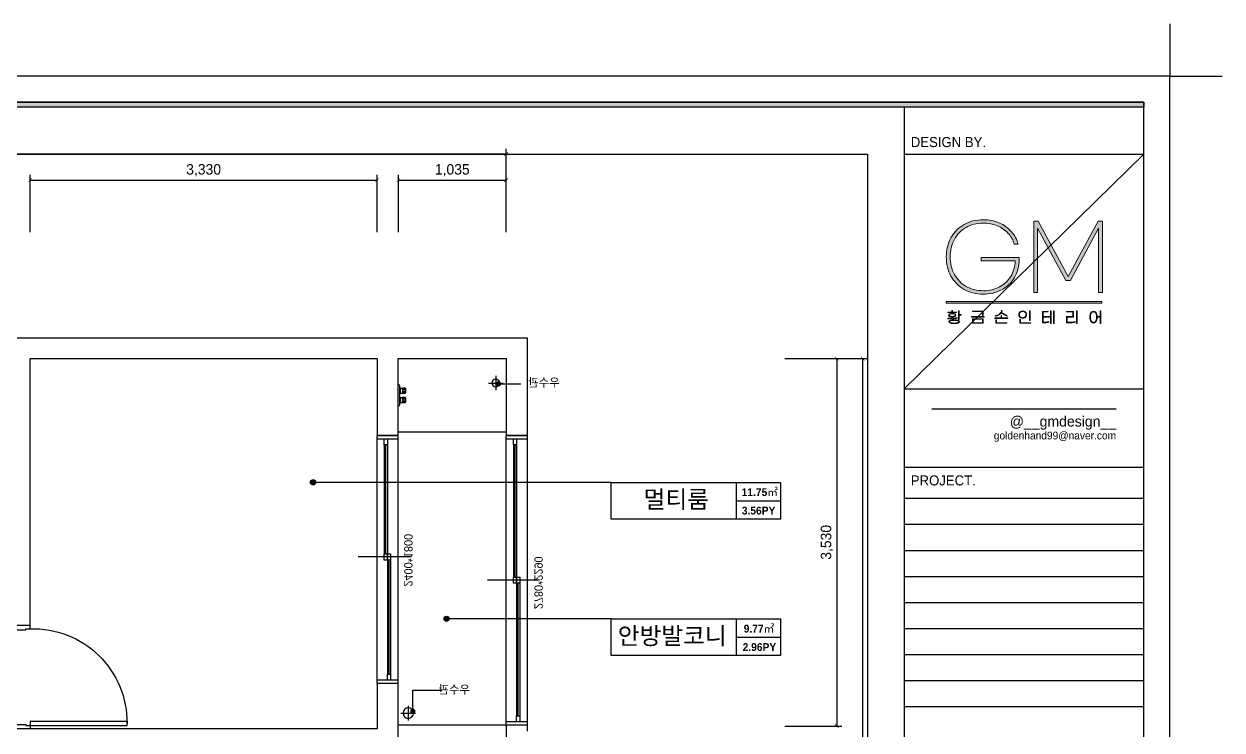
# Model space of a CAD drawing. Header units: inches. Extents: x 47110 to 180628, y 8205 to 35062.
# Drawn here: x 145971 to 157473, y 28280 to 35062 of the extents above; entities that cross this region are included whole.
import ezdxf
from ezdxf.enums import TextEntityAlignment as Align

# ---------------------------------------------------------------- set-up
doc = ezdxf.new("R2010")
doc.units = ezdxf.units.IN
doc.header["$LTSCALE"] = 100
doc.header["$MEASUREMENT"] = 0
doc.header["$PDSIZE"] = 700.071425
doc.linetypes.add('DASHEDX2', pattern=[1.5, 1, -0.5])
for name, color, linetype in [('0-ELC TEXT', 7, 'Continuous'), ('03-TEXT', 3, 'Continuous'), ('06-FUR', 6, 'Continuous'), ('07-DIM', 1, 'Continuous'), ('_U+B808_U+C774_U+C5B4 2', 7, 'Continuous'), ('CO-DO-FR', 7, 'Continuous'), ('CO-DOOR', 8, 'Continuous'), ('F-SYM', 7, 'Continuous'), ('fin', 5, 'Continuous'), ('FORM(YOURNAME)-11', 1, 'Continuous'), ('Layer 1', 7, 'Continuous'), ('도면층2', 2, 'Continuous'), ('도면층4', 4, 'Continuous'), ('도면층5', 5, 'Continuous')]:
    doc.layers.add(name, color=color, linetype=linetype)
doc.styles.add('YOURNAME', font='HY울릉도M.TTF')
doc.styles.add('넥슨고딕', font='NEXONLv1GothicBold.ttf')
doc.styles.add('마감재', font='stylu.ttf')
doc.styles.add('코레일둥고', font='Korail_Round_Gothic_Medium.ttf')
doc.dimstyles.new('벽치수 Copy of DIM-50', dxfattribs={"dimscale": 50, "dimtxt": 2, "dimasz": 0.7, "dimexe": 1, "dimexo": 1, "dimgap": 0.7, "dimtad": 1, "dimdec": 0, "dimzin": 1, "dimdsep": 46, "dimlunit": 6, "dimtxsty": '마감재', "dimblk": 'ARCHTICK', "dimcen": -0.09, "dimclrd": 256, "dimclre": 256, "dimclrt": 3, "dimadec": 0, "dimazin": 0, "dimtfac": 1, "dimtdec": 0, "dimtix": 1, "dimtmove": 2, "dimatfit": 0, "dimldrblk": 'ARCHTICK', "dimfxl": 1, "dimtolj": 1, "dimtzin": 0, "dimarcsym": 0})

# ---------------------------------------------------------------- blocks, each defined once
blk = doc.blocks.new('block 29')
at = {"layer": '_U+B808_U+C774_U+C5B4 2'}
h = blk.add_hatch(color=35, dxfattribs=at)
h.dxf.hatch_style = 2
edge = h.paths.add_edge_path()
edge.add_spline(control_points=[(626.29, -130.32), (626.06, -130.35), (625.8, -130.36), (625.5, -130.36), (625.5, -130.36), (624.38, -130.36), (624.38, -130.36), (624.38, -130.36), (624.38, -130.21), (624.38, -130.21), (624.38, -130.21), (625.42, -130.21), (625.42, -130.21), (625.42, -130.21), (625.42, -129.89), (625.42, -129.89), (625.16, -129.88), (624.96, -129.84), (624.81, -129.76), (624.66, -129.68), (624.58, -129.57), (624.58, -129.44), (624.58, -129.3), (624.66, -129.19), (624.83, -129.1), (625, -129.02), (625.22, -128.98), (625.5, -128.98), (625.79, -128.98), (626.01, -129.02), (626.18, -129.1), (626.34, -129.19), (626.43, -129.3), (626.43, -129.44), (626.43, -129.57), (626.35, -129.68), (626.2, -129.76), (626.05, -129.84), (625.84, -129.89), (625.58, -129.89), (625.58, -129.89), (625.58, -130.21), (625.58, -130.21), (626.18, -130.2), (626.58, -130.16), (626.78, -130.07), (626.78, -130.07), (626.78, -130.22), (626.78, -130.22), (626.68, -130.27), (626.51, -130.3), (626.29, -130.32)], knot_values=[0, 0, 0, 0, 1, 1, 1, 2, 2, 2, 3, 3, 3, 4, 4, 4, 5, 5, 5, 6, 6, 6, 7, 7, 7, 8, 8, 8, 9, 9, 9, 10, 10, 10, 11, 11, 11, 12, 12, 12, 13, 13, 13, 14, 14, 14, 15, 15, 15, 16, 16, 16, 17, 17, 17, 17], degree=3, periodic=0)
h.paths.add_polyline_path([(626.62, -128.8), (624.41, -128.8), (624.41, -128.65), (625.41, -128.65), (625.41, -128.24), (625.58, -128.24), (625.58, -128.65), (626.62, -128.65)])
edge = h.paths.add_edge_path()
edge.add_spline(control_points=[(626.98, -130.76), (627.24, -130.83), (627.37, -130.96), (627.37, -131.13), (627.37, -131.3), (627.24, -131.42), (626.98, -131.5), (626.72, -131.57), (626.39, -131.61), (626, -131.61), (625.61, -131.61), (625.28, -131.57), (625.02, -131.5), (624.76, -131.42), (624.63, -131.3), (624.63, -131.13), (624.63, -130.96), (624.76, -130.83), (625.02, -130.76), (625.28, -130.68), (625.61, -130.65), (626, -130.65), (626.39, -130.65), (626.72, -130.68), (626.98, -130.76)], knot_values=[0, 0, 0, 0, 1, 1, 1, 2, 2, 2, 3, 3, 3, 4, 4, 4, 5, 5, 5, 6, 6, 6, 7, 7, 7, 8, 8, 8, 8], degree=3, periodic=0)
edge = h.paths.add_edge_path()
edge.add_spline(control_points=[(624.95, -129.67), (625.09, -129.72), (625.27, -129.75), (625.5, -129.75), (625.73, -129.75), (625.92, -129.72), (626.06, -129.67), (626.2, -129.61), (626.27, -129.53), (626.27, -129.44), (626.27, -129.34), (626.2, -129.27), (626.06, -129.21), (625.92, -129.15), (625.73, -129.13), (625.5, -129.13), (625.27, -129.13), (625.09, -129.15), (624.95, -129.21), (624.81, -129.27), (624.74, -129.34), (624.74, -129.44), (624.74, -129.53), (624.81, -129.61), (624.95, -129.67)], knot_values=[0, 0, 0, 0, 1, 1, 1, 2, 2, 2, 3, 3, 3, 4, 4, 4, 5, 5, 5, 6, 6, 6, 7, 7, 7, 8, 8, 8, 8], degree=3, periodic=0)
edge = h.paths.add_edge_path()
edge.add_spline(control_points=[(626.83, -131.38), (627.08, -131.33), (627.2, -131.25), (627.2, -131.13), (627.2, -131.01), (627.08, -130.92), (626.83, -130.87), (626.59, -130.82), (626.31, -130.79), (626, -130.79), (625.69, -130.79), (625.41, -130.82), (625.17, -130.87), (624.92, -130.92), (624.8, -131.01), (624.8, -131.13), (624.8, -131.25), (624.92, -131.33), (625.17, -131.38), (625.41, -131.44), (625.69, -131.46), (626, -131.46), (626.31, -131.46), (626.59, -131.44), (626.83, -131.38)], knot_values=[0, 0, 0, 0, 1, 1, 1, 2, 2, 2, 3, 3, 3, 4, 4, 4, 5, 5, 5, 6, 6, 6, 7, 7, 7, 8, 8, 8, 8], degree=3, periodic=0)
h.paths.add_polyline_path([(627.8, -129.28), (627.8, -129.43), (627.29, -129.43), (627.29, -130.53), (627.13, -130.53), (627.13, -128.32), (627.29, -128.32), (627.29, -129.28)])
h = blk.add_hatch(color=35, dxfattribs=at)
h.dxf.hatch_style = 2
h.paths.add_polyline_path([(633.67, -129.92), (630.41, -129.92), (630.41, -129.77), (633.67, -129.77)])
h.paths.add_polyline_path([(633.4, -129.51), (633.24, -129.51), (633.24, -128.55), (630.66, -128.55), (630.66, -128.4), (633.4, -128.4)])
h.paths.add_polyline_path([(633.41, -131.54), (630.67, -131.54), (630.67, -130.36), (633.41, -130.36)])
h.paths.add_polyline_path([(633.25, -131.39), (633.25, -130.51), (630.83, -130.51), (630.83, -131.39)])
h = blk.add_hatch(color=35, dxfattribs=at)
h.dxf.hatch_style = 2
h.paths.add_polyline_path([(639.69, -130.16), (639.69, -130.31), (636.44, -130.31), (636.44, -130.16), (637.98, -130.16), (637.98, -129.51), (638.15, -129.51), (638.15, -130.16)])
edge = h.paths.add_edge_path()
edge.add_spline(control_points=[(637.36, -129.47), (637.09, -129.61), (636.83, -129.68), (636.58, -129.68), (636.58, -129.68), (636.58, -129.53), (636.58, -129.53), (636.8, -129.52), (637.02, -129.46), (637.24, -129.35), (637.47, -129.24), (637.66, -129.08), (637.83, -128.89), (638, -128.7), (638.1, -128.49), (638.15, -128.26), (638.15, -128.26), (638.31, -128.28), (638.31, -128.28), (638.27, -128.46), (638.21, -128.63), (638.1, -128.79), (638.1, -128.79), (639.55, -129.58), (639.55, -129.58), (639.55, -129.58), (639.48, -129.71), (639.48, -129.71), (639.48, -129.71), (638.01, -128.93), (638.01, -128.93), (637.84, -129.15), (637.62, -129.33), (637.36, -129.47)], knot_values=[0, 0, 0, 0, 1, 1, 1, 2, 2, 2, 3, 3, 3, 4, 4, 4, 5, 5, 5, 6, 6, 6, 7, 7, 7, 8, 8, 8, 9, 9, 9, 10, 10, 10, 11, 11, 11, 11], degree=3, periodic=0)
h.paths.add_polyline_path([(636.86, -131.39), (639.51, -131.39), (639.51, -131.54), (636.7, -131.54), (636.7, -130.65), (636.86, -130.65)])
h = blk.add_hatch(color=35, dxfattribs=at)
h.dxf.hatch_style = 2
edge = h.paths.add_edge_path()
edge.add_spline(control_points=[(644.09, -128.5), (644.24, -128.59), (644.35, -128.7), (644.43, -128.84), (644.51, -128.98), (644.55, -129.14), (644.55, -129.31), (644.55, -129.49), (644.51, -129.65), (644.43, -129.79), (644.35, -129.93), (644.24, -130.04), (644.09, -130.13), (643.93, -130.21), (643.75, -130.25), (643.54, -130.25), (643.33, -130.25), (643.15, -130.21), (643, -130.13), (642.85, -130.04), (642.73, -129.93), (642.65, -129.79), (642.57, -129.65), (642.53, -129.49), (642.53, -129.31), (642.53, -129.14), (642.57, -128.98), (642.65, -128.84), (642.73, -128.7), (642.85, -128.59), (643, -128.5), (643.15, -128.42), (643.33, -128.38), (643.54, -128.38), (643.75, -128.38), (643.93, -128.42), (644.09, -128.5)], knot_values=[0, 0, 0, 0, 1, 1, 1, 2, 2, 2, 3, 3, 3, 4, 4, 4, 5, 5, 5, 6, 6, 6, 7, 7, 7, 8, 8, 8, 9, 9, 9, 10, 10, 10, 11, 11, 11, 12, 12, 12, 12], degree=3, periodic=0)
edge = h.paths.add_edge_path()
edge.add_spline(control_points=[(643.1, -128.62), (642.97, -128.69), (642.87, -128.78), (642.8, -128.9), (642.73, -129.02), (642.7, -129.16), (642.7, -129.31), (642.7, -129.47), (642.73, -129.61), (642.8, -129.73), (642.87, -129.85), (642.97, -129.94), (643.1, -130.01), (643.23, -130.07), (643.38, -130.11), (643.54, -130.11), (643.71, -130.11), (643.86, -130.07), (643.99, -130.01), (644.12, -129.94), (644.21, -129.85), (644.28, -129.73), (644.35, -129.61), (644.39, -129.47), (644.39, -129.31), (644.39, -129.16), (644.35, -129.02), (644.28, -128.9), (644.21, -128.78), (644.12, -128.69), (643.99, -128.62), (643.86, -128.56), (643.71, -128.52), (643.54, -128.52), (643.38, -128.52), (643.23, -128.56), (643.1, -128.62)], knot_values=[0, 0, 0, 0, 1, 1, 1, 2, 2, 2, 3, 3, 3, 4, 4, 4, 5, 5, 5, 6, 6, 6, 7, 7, 7, 8, 8, 8, 9, 9, 9, 10, 10, 10, 11, 11, 11, 12, 12, 12, 12], degree=3, periodic=0)
h.paths.add_polyline_path([(642.98, -131.39), (645.58, -131.39), (645.58, -131.54), (642.82, -131.54), (642.82, -130.53), (642.98, -130.53)])
h.paths.add_polyline_path([(645.45, -130.78), (645.29, -130.78), (645.29, -128.32), (645.45, -128.32)])
h = blk.add_hatch(color=35, dxfattribs=at)
h.dxf.hatch_style = 2
edge = h.paths.add_edge_path()
edge.add_spline(control_points=[(649.11, -131.24), (649.37, -131.24), (649.58, -131.22), (649.75, -131.19), (649.92, -131.17), (650.08, -131.12), (650.22, -131.05), (650.22, -131.05), (650.22, -131.21), (650.22, -131.21), (649.97, -131.33), (649.61, -131.39), (649.13, -131.39), (649.13, -131.39), (648.63, -131.39), (648.63, -131.39), (648.63, -131.39), (648.63, -128.48), (648.63, -128.48), (648.63, -128.48), (650.06, -128.48), (650.06, -128.48), (650.06, -128.48), (650.06, -128.63), (650.06, -128.63), (650.06, -128.63), (648.79, -128.63), (648.79, -128.63), (648.79, -128.63), (648.79, -129.81), (648.79, -129.81), (648.79, -129.81), (649.87, -129.81), (649.87, -129.81), (649.87, -129.81), (649.87, -129.96), (649.87, -129.96), (649.87, -129.96), (648.79, -129.96), (648.79, -129.96), (648.79, -129.96), (648.79, -131.24), (648.79, -131.24), (648.79, -131.24), (649.11, -131.24), (649.11, -131.24)], knot_values=[0, 0, 0, 0, 1, 1, 1, 2, 2, 2, 3, 3, 3, 4, 4, 4, 5, 5, 5, 6, 6, 6, 7, 7, 7, 8, 8, 8, 9, 9, 9, 10, 10, 10, 11, 11, 11, 12, 12, 12, 13, 13, 13, 14, 14, 14, 15, 15, 15, 15], degree=3, periodic=0)
h.paths.add_polyline_path([(650.64, -128.35), (650.8, -128.35), (650.8, -131.56), (650.64, -131.56), (650.64, -129.94), (650.06, -129.94), (650.06, -129.79), (650.64, -129.79)])
h.paths.add_polyline_path([(651.57, -128.32), (651.57, -131.62), (651.41, -131.62), (651.41, -128.32)])
h = blk.add_hatch(color=35, dxfattribs=at)
h.dxf.hatch_style = 2
edge = h.paths.add_edge_path()
edge.add_spline(control_points=[(656.55, -129.97), (656.55, -129.97), (654.9, -129.97), (654.9, -129.97), (654.9, -129.97), (654.9, -131.24), (654.9, -131.24), (654.9, -131.24), (656.08, -131.24), (656.08, -131.24), (656.23, -131.24), (656.39, -131.22), (656.55, -131.19), (656.7, -131.17), (656.83, -131.13), (656.93, -131.08), (656.93, -131.08), (656.93, -131.23), (656.93, -131.23), (656.83, -131.28), (656.71, -131.32), (656.55, -131.34), (656.4, -131.37), (656.24, -131.39), (656.08, -131.39), (656.08, -131.39), (654.74, -131.39), (654.74, -131.39), (654.74, -131.39), (654.74, -129.82), (654.74, -129.82), (654.74, -129.82), (656.39, -129.82), (656.39, -129.82), (656.39, -129.82), (656.39, -128.63), (656.39, -128.63), (656.39, -128.63), (654.73, -128.63), (654.73, -128.63), (654.73, -128.63), (654.73, -128.48), (654.73, -128.48), (654.73, -128.48), (656.55, -128.48), (656.55, -128.48), (656.55, -128.48), (656.55, -129.97), (656.55, -129.97)], knot_values=[0, 0, 0, 0, 1, 1, 1, 2, 2, 2, 3, 3, 3, 4, 4, 4, 5, 5, 5, 6, 6, 6, 7, 7, 7, 8, 8, 8, 9, 9, 9, 10, 10, 10, 11, 11, 11, 12, 12, 12, 13, 13, 13, 14, 14, 14, 15, 15, 15, 16, 16, 16, 16], degree=3, periodic=0)
h.paths.add_polyline_path([(657.51, -131.62), (657.34, -131.62), (657.34, -128.32), (657.51, -128.32)])
h = blk.add_hatch(color=35, dxfattribs=at)
h.dxf.hatch_style = 2
edge = h.paths.add_edge_path()
edge.add_spline(control_points=[(663.56, -128.32), (663.56, -128.32), (663.56, -131.62), (663.56, -131.62), (663.56, -131.62), (663.4, -131.62), (663.4, -131.62), (663.4, -131.62), (663.4, -129.94), (663.4, -129.94), (663.4, -129.94), (662.6, -129.94), (662.6, -129.94), (662.6, -130.27), (662.56, -130.54), (662.48, -130.77), (662.4, -130.99), (662.29, -131.16), (662.14, -131.27), (662, -131.38), (661.84, -131.43), (661.65, -131.43), (661.47, -131.43), (661.3, -131.38), (661.16, -131.27), (661.02, -131.16), (660.91, -130.99), (660.82, -130.76), (660.74, -130.54), (660.7, -130.26), (660.7, -129.93), (660.7, -129.6), (660.74, -129.33), (660.82, -129.1), (660.91, -128.88), (661.02, -128.71), (661.16, -128.6), (661.3, -128.49), (661.47, -128.43), (661.65, -128.43), (661.83, -128.43), (661.99, -128.48), (662.13, -128.58), (662.26, -128.68), (662.37, -128.83), (662.46, -129.04), (662.54, -129.24), (662.59, -129.5), (662.6, -129.79), (662.6, -129.79), (663.4, -129.79), (663.4, -129.79), (663.4, -129.79), (663.4, -128.32), (663.4, -128.32), (663.4, -128.32), (663.56, -128.32), (663.56, -128.32)], knot_values=[0, 0, 0, 0, 1, 1, 1, 2, 2, 2, 3, 3, 3, 4, 4, 4, 5, 5, 5, 6, 6, 6, 7, 7, 7, 8, 8, 8, 9, 9, 9, 10, 10, 10, 11, 11, 11, 12, 12, 12, 13, 13, 13, 14, 14, 14, 15, 15, 15, 16, 16, 16, 17, 17, 17, 18, 18, 18, 19, 19, 19, 19], degree=3, periodic=0)
edge = h.paths.add_edge_path()
edge.add_spline(control_points=[(662.06, -131.13), (662.18, -131.03), (662.27, -130.88), (662.34, -130.68), (662.4, -130.48), (662.44, -130.23), (662.44, -129.93), (662.44, -129.64), (662.4, -129.39), (662.34, -129.19), (662.27, -128.98), (662.18, -128.83), (662.06, -128.73), (661.94, -128.63), (661.8, -128.58), (661.65, -128.58), (661.5, -128.58), (661.37, -128.63), (661.25, -128.73), (661.13, -128.83), (661.04, -128.98), (660.97, -129.19), (660.9, -129.39), (660.87, -129.64), (660.87, -129.93), (660.87, -130.23), (660.9, -130.48), (660.97, -130.68), (661.04, -130.88), (661.13, -131.03), (661.25, -131.13), (661.37, -131.23), (661.5, -131.28), (661.65, -131.28), (661.8, -131.28), (661.94, -131.23), (662.06, -131.13)], knot_values=[0, 0, 0, 0, 1, 1, 1, 2, 2, 2, 3, 3, 3, 4, 4, 4, 5, 5, 5, 6, 6, 6, 7, 7, 7, 8, 8, 8, 9, 9, 9, 10, 10, 10, 11, 11, 11, 12, 12, 12, 12], degree=3, periodic=0)
at = {"layer": '_U+B808_U+C774_U+C5B4 2', "lineweight": 0}
for points in [[(626.62, -128.8), (624.41, -128.8), (624.41, -128.65), (625.41, -128.65), (625.41, -128.24), (625.58, -128.24), (625.58, -128.65), (626.62, -128.65), (626.62, -128.8)], [(627.8, -129.28), (627.8, -129.43), (627.29, -129.43), (627.29, -130.53), (627.13, -130.53), (627.13, -128.32), (627.29, -128.32), (627.29, -129.28), (627.8, -129.28)], [(633.4, -129.51), (633.24, -129.51), (633.24, -128.55), (630.66, -128.55), (630.66, -128.4), (633.4, -128.4), (633.4, -129.51)], [(645.45, -130.78), (645.29, -130.78), (645.29, -128.32), (645.45, -128.32), (645.45, -130.78)], [(650.64, -128.35), (650.8, -128.35), (650.8, -131.56), (650.64, -131.56), (650.64, -129.94), (650.06, -129.94), (650.06, -129.79), (650.64, -129.79), (650.64, -128.35)], [(651.57, -128.32), (651.57, -131.62), (651.41, -131.62), (651.41, -128.32), (651.57, -128.32)], [(657.51, -131.62), (657.34, -131.62), (657.34, -128.32), (657.51, -128.32), (657.51, -131.62)], [(633.67, -129.92), (630.41, -129.92), (630.41, -129.77), (633.67, -129.77), (633.67, -129.92)], [(633.41, -131.54), (630.67, -131.54), (630.67, -130.36), (633.41, -130.36), (633.41, -131.54)], [(633.25, -131.39), (633.25, -130.51), (630.83, -130.51), (630.83, -131.39), (633.25, -131.39)], [(639.69, -130.16), (639.69, -130.31), (636.44, -130.31), (636.44, -130.16), (637.98, -130.16), (637.98, -129.51), (638.15, -129.51), (638.15, -130.16), (639.69, -130.16)], [(636.86, -131.39), (639.51, -131.39), (639.51, -131.54), (636.7, -131.54), (636.7, -130.65), (636.86, -130.65), (636.86, -131.39)], [(642.98, -131.39), (645.58, -131.39), (645.58, -131.54), (642.82, -131.54), (642.82, -130.53), (642.98, -130.53), (642.98, -131.39)]]:
    blk.add_lwpolyline(points, dxfattribs=at)
for points, knots in [([(637.36, -129.47), (637.09, -129.61), (636.83, -129.68), (636.58, -129.68), (636.58, -129.68), (636.58, -129.53), (636.58, -129.53), (636.8, -129.52), (637.02, -129.46), (637.24, -129.35), (637.47, -129.24), (637.66, -129.08), (637.83, -128.89), (638, -128.7), (638.1, -128.49), (638.15, -128.26), (638.15, -128.26), (638.31, -128.28), (638.31, -128.28), (638.27, -128.46), (638.21, -128.63), (638.1, -128.79), (638.1, -128.79), (639.55, -129.58), (639.55, -129.58), (639.55, -129.58), (639.48, -129.71), (639.48, -129.71), (639.48, -129.71), (638.01, -128.93), (638.01, -128.93), (637.84, -129.15), (637.62, -129.33), (637.36, -129.47)], [0, 0, 0, 0, 1, 1, 1, 2, 2, 2, 3, 3, 3, 4, 4, 4, 5, 5, 5, 6, 6, 6, 7, 7, 7, 8, 8, 8, 9, 9, 9, 10, 10, 10, 11, 11, 11, 11]), ([(644.09, -128.5), (644.24, -128.59), (644.35, -128.7), (644.43, -128.84), (644.51, -128.98), (644.55, -129.14), (644.55, -129.31), (644.55, -129.49), (644.51, -129.65), (644.43, -129.79), (644.35, -129.93), (644.24, -130.04), (644.09, -130.13), (643.93, -130.21), (643.75, -130.25), (643.54, -130.25), (643.33, -130.25), (643.15, -130.21), (643, -130.13), (642.85, -130.04), (642.73, -129.93), (642.65, -129.79), (642.57, -129.65), (642.53, -129.49), (642.53, -129.31), (642.53, -129.14), (642.57, -128.98), (642.65, -128.84), (642.73, -128.7), (642.85, -128.59), (643, -128.5), (643.15, -128.42), (643.33, -128.38), (643.54, -128.38), (643.75, -128.38), (643.93, -128.42), (644.09, -128.5)], [0, 0, 0, 0, 1, 1, 1, 2, 2, 2, 3, 3, 3, 4, 4, 4, 5, 5, 5, 6, 6, 6, 7, 7, 7, 8, 8, 8, 9, 9, 9, 10, 10, 10, 11, 11, 11, 12, 12, 12, 12]), ([(643.1, -128.62), (642.97, -128.69), (642.87, -128.78), (642.8, -128.9), (642.73, -129.02), (642.7, -129.16), (642.7, -129.31), (642.7, -129.47), (642.73, -129.61), (642.8, -129.73), (642.87, -129.85), (642.97, -129.94), (643.1, -130.01), (643.23, -130.07), (643.38, -130.11), (643.54, -130.11), (643.71, -130.11), (643.86, -130.07), (643.99, -130.01), (644.12, -129.94), (644.21, -129.85), (644.28, -129.73), (644.35, -129.61), (644.39, -129.47), (644.39, -129.31), (644.39, -129.16), (644.35, -129.02), (644.28, -128.9), (644.21, -128.78), (644.12, -128.69), (643.99, -128.62), (643.86, -128.56), (643.71, -128.52), (643.54, -128.52), (643.38, -128.52), (643.23, -128.56), (643.1, -128.62)], [0, 0, 0, 0, 1, 1, 1, 2, 2, 2, 3, 3, 3, 4, 4, 4, 5, 5, 5, 6, 6, 6, 7, 7, 7, 8, 8, 8, 9, 9, 9, 10, 10, 10, 11, 11, 11, 12, 12, 12, 12]), ([(649.11, -131.24), (649.37, -131.24), (649.58, -131.22), (649.75, -131.19), (649.92, -131.17), (650.08, -131.12), (650.22, -131.05), (650.22, -131.05), (650.22, -131.21), (650.22, -131.21), (649.97, -131.33), (649.61, -131.39), (649.13, -131.39), (649.13, -131.39), (648.63, -131.39), (648.63, -131.39), (648.63, -131.39), (648.63, -128.48), (648.63, -128.48), (648.63, -128.48), (650.06, -128.48), (650.06, -128.48), (650.06, -128.48), (650.06, -128.63), (650.06, -128.63), (650.06, -128.63), (648.79, -128.63), (648.79, -128.63), (648.79, -128.63), (648.79, -129.81), (648.79, -129.81), (648.79, -129.81), (649.87, -129.81), (649.87, -129.81), (649.87, -129.81), (649.87, -129.96), (649.87, -129.96), (649.87, -129.96), (648.79, -129.96), (648.79, -129.96), (648.79, -129.96), (648.79, -131.24), (648.79, -131.24), (648.79, -131.24), (649.11, -131.24), (649.11, -131.24)], [0, 0, 0, 0, 1, 1, 1, 2, 2, 2, 3, 3, 3, 4, 4, 4, 5, 5, 5, 6, 6, 6, 7, 7, 7, 8, 8, 8, 9, 9, 9, 10, 10, 10, 11, 11, 11, 12, 12, 12, 13, 13, 13, 14, 14, 14, 15, 15, 15, 15]), ([(656.55, -129.97), (656.55, -129.97), (654.9, -129.97), (654.9, -129.97), (654.9, -129.97), (654.9, -131.24), (654.9, -131.24), (654.9, -131.24), (656.08, -131.24), (656.08, -131.24), (656.23, -131.24), (656.39, -131.22), (656.55, -131.19), (656.7, -131.17), (656.83, -131.13), (656.93, -131.08), (656.93, -131.08), (656.93, -131.23), (656.93, -131.23), (656.83, -131.28), (656.71, -131.32), (656.55, -131.34), (656.4, -131.37), (656.24, -131.39), (656.08, -131.39), (656.08, -131.39), (654.74, -131.39), (654.74, -131.39), (654.74, -131.39), (654.74, -129.82), (654.74, -129.82), (654.74, -129.82), (656.39, -129.82), (656.39, -129.82), (656.39, -129.82), (656.39, -128.63), (656.39, -128.63), (656.39, -128.63), (654.73, -128.63), (654.73, -128.63), (654.73, -128.63), (654.73, -128.48), (654.73, -128.48), (654.73, -128.48), (656.55, -128.48), (656.55, -128.48), (656.55, -128.48), (656.55, -129.97), (656.55, -129.97)], [0, 0, 0, 0, 1, 1, 1, 2, 2, 2, 3, 3, 3, 4, 4, 4, 5, 5, 5, 6, 6, 6, 7, 7, 7, 8, 8, 8, 9, 9, 9, 10, 10, 10, 11, 11, 11, 12, 12, 12, 13, 13, 13, 14, 14, 14, 15, 15, 15, 16, 16, 16, 16]), ([(663.56, -128.32), (663.56, -128.32), (663.56, -131.62), (663.56, -131.62), (663.56, -131.62), (663.4, -131.62), (663.4, -131.62), (663.4, -131.62), (663.4, -129.94), (663.4, -129.94), (663.4, -129.94), (662.6, -129.94), (662.6, -129.94), (662.6, -130.27), (662.56, -130.54), (662.48, -130.77), (662.4, -130.99), (662.29, -131.16), (662.14, -131.27), (662, -131.38), (661.84, -131.43), (661.65, -131.43), (661.47, -131.43), (661.3, -131.38), (661.16, -131.27), (661.02, -131.16), (660.91, -130.99), (660.82, -130.76), (660.74, -130.54), (660.7, -130.26), (660.7, -129.93), (660.7, -129.6), (660.74, -129.33), (660.82, -129.1), (660.91, -128.88), (661.02, -128.71), (661.16, -128.6), (661.3, -128.49), (661.47, -128.43), (661.65, -128.43), (661.83, -128.43), (661.99, -128.48), (662.13, -128.58), (662.26, -128.68), (662.37, -128.83), (662.46, -129.04), (662.54, -129.24), (662.59, -129.5), (662.6, -129.79), (662.6, -129.79), (663.4, -129.79), (663.4, -129.79), (663.4, -129.79), (663.4, -128.32), (663.4, -128.32), (663.4, -128.32), (663.56, -128.32), (663.56, -128.32)], [0, 0, 0, 0, 1, 1, 1, 2, 2, 2, 3, 3, 3, 4, 4, 4, 5, 5, 5, 6, 6, 6, 7, 7, 7, 8, 8, 8, 9, 9, 9, 10, 10, 10, 11, 11, 11, 12, 12, 12, 13, 13, 13, 14, 14, 14, 15, 15, 15, 16, 16, 16, 17, 17, 17, 18, 18, 18, 19, 19, 19, 19]), ([(662.06, -131.13), (662.18, -131.03), (662.27, -130.88), (662.34, -130.68), (662.4, -130.48), (662.44, -130.23), (662.44, -129.93), (662.44, -129.64), (662.4, -129.39), (662.34, -129.19), (662.27, -128.98), (662.18, -128.83), (662.06, -128.73), (661.94, -128.63), (661.8, -128.58), (661.65, -128.58), (661.5, -128.58), (661.37, -128.63), (661.25, -128.73), (661.13, -128.83), (661.04, -128.98), (660.97, -129.19), (660.9, -129.39), (660.87, -129.64), (660.87, -129.93), (660.87, -130.23), (660.9, -130.48), (660.97, -130.68), (661.04, -130.88), (661.13, -131.03), (661.25, -131.13), (661.37, -131.23), (661.5, -131.28), (661.65, -131.28), (661.8, -131.28), (661.94, -131.23), (662.06, -131.13)], [0, 0, 0, 0, 1, 1, 1, 2, 2, 2, 3, 3, 3, 4, 4, 4, 5, 5, 5, 6, 6, 6, 7, 7, 7, 8, 8, 8, 9, 9, 9, 10, 10, 10, 11, 11, 11, 12, 12, 12, 12]), ([(626.29, -130.32), (626.06, -130.35), (625.8, -130.36), (625.5, -130.36), (625.5, -130.36), (624.38, -130.36), (624.38, -130.36), (624.38, -130.36), (624.38, -130.21), (624.38, -130.21), (624.38, -130.21), (625.42, -130.21), (625.42, -130.21), (625.42, -130.21), (625.42, -129.89), (625.42, -129.89), (625.16, -129.88), (624.96, -129.84), (624.81, -129.76), (624.66, -129.68), (624.58, -129.57), (624.58, -129.44), (624.58, -129.3), (624.66, -129.19), (624.83, -129.1), (625, -129.02), (625.22, -128.98), (625.5, -128.98), (625.79, -128.98), (626.01, -129.02), (626.18, -129.1), (626.34, -129.19), (626.43, -129.3), (626.43, -129.44), (626.43, -129.57), (626.35, -129.68), (626.2, -129.76), (626.05, -129.84), (625.84, -129.89), (625.58, -129.89), (625.58, -129.89), (625.58, -130.21), (625.58, -130.21), (626.18, -130.2), (626.58, -130.16), (626.78, -130.07), (626.78, -130.07), (626.78, -130.22), (626.78, -130.22), (626.68, -130.27), (626.51, -130.3), (626.29, -130.32)], [0, 0, 0, 0, 1, 1, 1, 2, 2, 2, 3, 3, 3, 4, 4, 4, 5, 5, 5, 6, 6, 6, 7, 7, 7, 8, 8, 8, 9, 9, 9, 10, 10, 10, 11, 11, 11, 12, 12, 12, 13, 13, 13, 14, 14, 14, 15, 15, 15, 16, 16, 16, 17, 17, 17, 17]), ([(626.98, -130.76), (627.24, -130.83), (627.37, -130.96), (627.37, -131.13), (627.37, -131.3), (627.24, -131.42), (626.98, -131.5), (626.72, -131.57), (626.39, -131.61), (626, -131.61), (625.61, -131.61), (625.28, -131.57), (625.02, -131.5), (624.76, -131.42), (624.63, -131.3), (624.63, -131.13), (624.63, -130.96), (624.76, -130.83), (625.02, -130.76), (625.28, -130.68), (625.61, -130.65), (626, -130.65), (626.39, -130.65), (626.72, -130.68), (626.98, -130.76)], [0, 0, 0, 0, 1, 1, 1, 2, 2, 2, 3, 3, 3, 4, 4, 4, 5, 5, 5, 6, 6, 6, 7, 7, 7, 8, 8, 8, 8]), ([(624.95, -129.67), (625.09, -129.72), (625.27, -129.75), (625.5, -129.75), (625.73, -129.75), (625.92, -129.72), (626.06, -129.67), (626.2, -129.61), (626.27, -129.53), (626.27, -129.44), (626.27, -129.34), (626.2, -129.27), (626.06, -129.21), (625.92, -129.15), (625.73, -129.13), (625.5, -129.13), (625.27, -129.13), (625.09, -129.15), (624.95, -129.21), (624.81, -129.27), (624.74, -129.34), (624.74, -129.44), (624.74, -129.53), (624.81, -129.61), (624.95, -129.67)], [0, 0, 0, 0, 1, 1, 1, 2, 2, 2, 3, 3, 3, 4, 4, 4, 5, 5, 5, 6, 6, 6, 7, 7, 7, 8, 8, 8, 8]), ([(626.83, -131.38), (627.08, -131.33), (627.2, -131.25), (627.2, -131.13), (627.2, -131.01), (627.08, -130.92), (626.83, -130.87), (626.59, -130.82), (626.31, -130.79), (626, -130.79), (625.69, -130.79), (625.41, -130.82), (625.17, -130.87), (624.92, -130.92), (624.8, -131.01), (624.8, -131.13), (624.8, -131.25), (624.92, -131.33), (625.17, -131.38), (625.41, -131.44), (625.69, -131.46), (626, -131.46), (626.31, -131.46), (626.59, -131.44), (626.83, -131.38)], [0, 0, 0, 0, 1, 1, 1, 2, 2, 2, 3, 3, 3, 4, 4, 4, 5, 5, 5, 6, 6, 6, 7, 7, 7, 8, 8, 8, 8])]:
    blk.add_open_spline(points, degree=3, knots=knots, dxfattribs=at)
blk = doc.blocks.new('block 30')
at = {"layer": '_U+B808_U+C774_U+C5B4 2'}
h = blk.add_hatch(color=35, dxfattribs=at)
h.dxf.hatch_style = 2
edge = h.paths.add_edge_path()
edge.add_spline(control_points=[(637.53, -105.82), (638.78, -106.37), (639.83, -107.12), (640.66, -108.08), (641.5, -109.03), (642.06, -110.11), (642.35, -111.29), (642.35, -111.29), (641.36, -111.29), (641.36, -111.29), (641.11, -110.26), (640.6, -109.33), (639.84, -108.5), (639.08, -107.68), (638.14, -107.03), (637.02, -106.57), (635.9, -106.11), (634.7, -105.88), (633.42, -105.88), (631.78, -105.88), (630.32, -106.25), (629.04, -106.99), (627.76, -107.73), (626.76, -108.76), (626.05, -110.08), (625.33, -111.4), (624.97, -112.88), (624.97, -114.53), (624.97, -116.2), (625.33, -117.69), (626.05, -119), (626.76, -120.31), (627.77, -121.34), (629.05, -122.08), (630.34, -122.82), (631.82, -123.19), (633.49, -123.19), (634.98, -123.19), (636.34, -122.87), (637.56, -122.23), (638.78, -121.59), (639.75, -120.69), (640.47, -119.53), (641.18, -118.38), (641.57, -117.05), (641.61, -115.55), (641.61, -115.55), (632.88, -115.55), (632.88, -115.55), (632.88, -115.55), (632.88, -114.65), (632.88, -114.65), (632.88, -114.65), (642.63, -114.65), (642.63, -114.65), (642.63, -114.65), (642.63, -115.25), (642.63, -115.25), (642.63, -116.97), (642.23, -118.49), (641.42, -119.84), (640.6, -121.18), (639.49, -122.22), (638.08, -122.96), (636.67, -123.7), (635.11, -124.07), (633.39, -124.07), (631.57, -124.07), (629.95, -123.66), (628.52, -122.85), (627.09, -122.03), (625.98, -120.89), (625.18, -119.44), (624.37, -117.99), (623.97, -116.36), (623.97, -114.53), (623.97, -112.71), (624.37, -111.08), (625.18, -109.63), (625.98, -108.18), (627.09, -107.04), (628.52, -106.22), (629.95, -105.41), (631.57, -105), (633.39, -105), (634.89, -105), (636.27, -105.27), (637.53, -105.82)], knot_values=[0, 0, 0, 0, 1, 1, 1, 2, 2, 2, 3, 3, 3, 4, 4, 4, 5, 5, 5, 6, 6, 6, 7, 7, 7, 8, 8, 8, 9, 9, 9, 10, 10, 10, 11, 11, 11, 12, 12, 12, 13, 13, 13, 14, 14, 14, 15, 15, 15, 16, 16, 16, 17, 17, 17, 18, 18, 18, 19, 19, 19, 20, 20, 20, 21, 21, 21, 22, 22, 22, 23, 23, 23, 24, 24, 24, 25, 25, 25, 26, 26, 26, 27, 27, 27, 28, 28, 28, 29, 29, 29, 29], degree=3, periodic=0)
h = blk.add_hatch(color=35, dxfattribs=at)
h.dxf.hatch_style = 2
h.paths.add_polyline_path([(646.36, -105.39), (647.49, -105.39), (655.18, -119.56), (662.86, -105.39), (663.97, -105.39), (663.97, -123.68), (662.98, -123.68), (662.98, -107.17), (655.73, -120.53), (654.6, -120.53), (647.35, -107.17), (647.35, -123.68), (646.36, -123.68)])
at = {"layer": '_U+B808_U+C774_U+C5B4 2', "lineweight": 0}
blk.add_lwpolyline([(646.36, -105.39), (647.49, -105.39), (655.18, -119.56), (662.86, -105.39), (663.97, -105.39), (663.97, -123.68), (662.98, -123.68), (662.98, -107.17), (655.73, -120.53), (654.6, -120.53), (647.35, -107.17), (647.35, -123.68), (646.36, -123.68), (646.36, -105.39)], dxfattribs=at)
blk.add_open_spline([(637.53, -105.82), (638.78, -106.37), (639.83, -107.12), (640.66, -108.08), (641.5, -109.03), (642.06, -110.11), (642.35, -111.29), (642.35, -111.29), (641.36, -111.29), (641.36, -111.29), (641.11, -110.26), (640.6, -109.33), (639.84, -108.5), (639.08, -107.68), (638.14, -107.03), (637.02, -106.57), (635.9, -106.11), (634.7, -105.88), (633.42, -105.88), (631.78, -105.88), (630.32, -106.25), (629.04, -106.99), (627.76, -107.73), (626.76, -108.76), (626.05, -110.08), (625.33, -111.4), (624.97, -112.88), (624.97, -114.53), (624.97, -116.2), (625.33, -117.69), (626.05, -119), (626.76, -120.31), (627.77, -121.34), (629.05, -122.08), (630.34, -122.82), (631.82, -123.19), (633.49, -123.19), (634.98, -123.19), (636.34, -122.87), (637.56, -122.23), (638.78, -121.59), (639.75, -120.69), (640.47, -119.53), (641.18, -118.38), (641.57, -117.05), (641.61, -115.55), (641.61, -115.55), (632.88, -115.55), (632.88, -115.55), (632.88, -115.55), (632.88, -114.65), (632.88, -114.65), (632.88, -114.65), (642.63, -114.65), (642.63, -114.65), (642.63, -114.65), (642.63, -115.25), (642.63, -115.25), (642.63, -116.97), (642.23, -118.49), (641.42, -119.84), (640.6, -121.18), (639.49, -122.22), (638.08, -122.96), (636.67, -123.7), (635.11, -124.07), (633.39, -124.07), (631.57, -124.07), (629.95, -123.66), (628.52, -122.85), (627.09, -122.03), (625.98, -120.89), (625.18, -119.44), (624.37, -117.99), (623.97, -116.36), (623.97, -114.53), (623.97, -112.71), (624.37, -111.08), (625.18, -109.63), (625.98, -108.18), (627.09, -107.04), (628.52, -106.22), (629.95, -105.41), (631.57, -105), (633.39, -105), (634.89, -105), (636.27, -105.27), (637.53, -105.82)], degree=3, knots=[0, 0, 0, 0, 1, 1, 1, 2, 2, 2, 3, 3, 3, 4, 4, 4, 5, 5, 5, 6, 6, 6, 7, 7, 7, 8, 8, 8, 9, 9, 9, 10, 10, 10, 11, 11, 11, 12, 12, 12, 13, 13, 13, 14, 14, 14, 15, 15, 15, 16, 16, 16, 17, 17, 17, 18, 18, 18, 19, 19, 19, 20, 20, 20, 21, 21, 21, 22, 22, 22, 23, 23, 23, 24, 24, 24, 25, 25, 25, 26, 26, 26, 27, 27, 27, 28, 28, 28, 29, 29, 29, 29], dxfattribs=at)
blk = doc.blocks.new('block 28')
at = {"layer": '_U+B808_U+C774_U+C5B4 2'}
for name in ['block 30', 'block 29']:
    blk.add_blockref(name, (0, 0), dxfattribs=at)
blk = doc.blocks.new('block 27')
at = {"layer": '_U+B808_U+C774_U+C5B4 2'}
h = blk.add_hatch(color=35, dxfattribs=at)
h.dxf.hatch_style = 2
h.paths.add_polyline_path([(663.76, -126.35), (623.97, -126.35), (623.97, -125.94), (663.76, -125.94)])
at = {"layer": '_U+B808_U+C774_U+C5B4 2', "lineweight": 0}
blk.add_lwpolyline([(663.76, -126.35), (623.97, -126.35), (623.97, -125.94), (663.76, -125.94), (663.76, -126.35)], dxfattribs=at)
at = {"layer": '_U+B808_U+C774_U+C5B4 2'}
blk.add_blockref('block 28', (0, 0), dxfattribs=at)
blk = doc.blocks.new('FORM-PLAN')
at = {"layer": 'FORM(YOURNAME)-11'}
h = blk.add_hatch(color=256, dxfattribs=at)
h.dxf.hatch_style = 1
h.paths.add_polyline_path([(-71444, 55115), (10556, 55115), (10556, 54915), (-71444, 54915)])
h.paths.add_polyline_path([(-71444, -2085), (10556, -2085), (10556, -2285), (-71444, -2285)])
at = {"layer": 'Defpoints', "color": 158}
for p, q in [((1346, 54915), (1346, -2085)), ((1346, 53115), (10556, 53115)), ((10556, 53115), (1346, 44093)), ((1346, 44093), (10556, 44093))]:
    blk.add_line(p, q, dxfattribs=at)
at = {"layer": 'Defpoints', "color": 1}
blk.add_lwpolyline([(11556, 58115), (11556, 56115), (13556, 56115)], dxfattribs=at)
at = {"layer": 'Defpoints', "color": 158}
for points in [[(-71444, -2285), (10556, -2285), (10556, 55115), (-71444, 55115)], [(-69444, 53115), (-64, 53115), (-64, 1215), (-69444, 1215)]]:
    blk.add_lwpolyline(points, close=True, dxfattribs=at)
at = {"layer": 'FORM(YOURNAME)-11', "color": 251}
blk.add_line((2415, 43323), (9487, 43323), dxfattribs=at)
at = {"layer": 'FORM(YOURNAME)-11', "color": 14}
for p, q in [((1346, 41093), (10556, 41093)), ((1346, 39893), (10556, 39893)), ((1346, 38893), (10556, 38893)), ((1346, 37893), (10556, 37893)), ((1346, 36893), (10556, 36893)), ((1346, 35893), (10556, 35893)), ((1346, 34893), (10556, 34893)), ((1346, 33893), (10556, 33893)), ((1346, 32893), (10556, 32893)), ((1346, 31893), (10556, 31893))]:
    blk.add_line(p, q, dxfattribs=at)
at = {"layer": 'FORM(YOURNAME)-11', "color": 250}
blk.add_lwpolyline([(-72444, -3285), (11556, -3285), (11556, 56115), (-72444, 56115)], close=True, dxfattribs=at)
at = {"layer": 'FORM(YOURNAME)-11'}
blk.add_lwpolyline([(-71444, 55115), (10556, 55115), (10556, 54915), (-71444, 54915)], close=True, dxfattribs=at)
at = {"layer": '_U+B808_U+C774_U+C5B4 2', "xscale": 150, "yscale": 150, "zscale": 150}
blk.add_blockref('block 27', (-90629, 66345), dxfattribs=at)
at = {"layer": 'FORM(YOURNAME)-11', "color": 14, "style": 'YOURNAME'}
for s, p in [('DESIGN BY.', (1603, 53577)), ('PROJECT.', (1603, 40579))]:
    blk.add_text(s, height=386.1, dxfattribs=at).set_placement(p, align=Align.MIDDLE_LEFT)
for s, height, width, p in [('@__gmdesign__', 400, 1.03, (9487, 42649)), ('goldenhand99@naver.com', 300, 0.995, (9487, 42154))]:
    blk.add_text(s, height=height, dxfattribs=dict(at, width=width)).set_placement(p, align=Align.RIGHT)
at = {"layer": 'FORM(YOURNAME)-11', "color": 3, "style": 'YOURNAME'}
for tag, height, p in [('1', 450, (9905, 18188)), ('2', 450, (9905, 17544)), ('3', 450, (9905, 16257)), ('4', 450, (9905, 14326)), ('5', 515, (9905, 12009)), ('6', 515, (9905, 9757)), ('7', 515, (9905, 7504)), ('8', 515, (9905, 5252)), ('9', 515, (9905, 2999)), ('10', 515, (5655, 811)), ('11', 515, (9905, 747)), ('12', 515, (5655, -1441)), ('13', 515, (9905, -1441))]:
    blk.add_attdef(tag, text='', height=height, dxfattribs=at).set_placement(p, align=Align.MIDDLE_RIGHT)
blk = doc.blocks.new('A$C004A4CAE')
at = {"layer": 'fin', "color": 6}
for p, q in [((0, 0), (0, 5)), ((200, 15), (10, 15)), ((36, 69), (36, 70)), ((84, 69), (36, 69)), ((51, 63), (36, 63)), ((51, 57), (36, 57)), ((51, 51), (36, 51)), ((36, 23), (36, 45)), ((84, 45), (36, 45)), ((82, 72), (38, 72)), ((82, 21), (38, 21)), ((43, 15), (43, 21)), ((84, 63), (69, 63)), ((84, 57), (69, 57)), ((84, 51), (69, 51)), ((77, 15), (77, 21)), ((84, 69), (84, 70)), ((84, 23), (84, 45)), ((126, 69), (126, 70)), ((174, 69), (126, 69)), ((141, 63), (126, 63)), ((141, 57), (126, 57)), ((141, 51), (126, 51)), ((174, 45), (126, 45)), ((126, 23), (126, 45)), ((172, 72), (128, 72)), ((172, 21), (128, 21)), ((133, 15), (133, 21)), ((174, 63), (159, 63)), ((174, 57), (159, 57)), ((174, 51), (159, 51)), ((167, 15), (167, 21)), ((174, 69), (174, 70)), ((174, 23), (174, 45)), ((210, 0), (210, 5))]:
    blk.add_line(p, q, dxfattribs=at)
for centre, radius, start, end in [((10, 5), 10, 90, 180), ((36, 66), 3, 90, 270), ((36, 60), 3, 90, 270), ((36, 54), 3, 90, 270), ((36, 48), 3, 90, 270), ((38, 70), 2, 90, 180), ((38, 23), 2, 180, 270), ((51, 66), 3, 90, 270), ((51, 60), 3, 90, 270), ((51, 54), 3, 90, 270), ((51, 48), 3, 90, 270), ((69, 66), 3, 270, 90), ((69, 60), 3, 270, 90), ((69, 54), 3, 270, 90), ((69, 48), 3, 270, 90), ((82, 70), 2, 0, 90), ((82, 23), 2, 270, 0), ((84, 66), 3, 270, 90), ((84, 60), 3, 270, 90), ((84, 54), 3, 270, 90), ((84, 48), 3, 270, 90), ((126, 66), 3, 90, 270), ((126, 60), 3, 90, 270), ((126, 54), 3, 90, 270), ((126, 48), 3, 90, 270), ((128, 70), 2, 90, 180), ((128, 23), 2, 180, 270), ((141, 66), 3, 90, 270), ((141, 60), 3, 90, 270), ((141, 54), 3, 90, 270), ((141, 48), 3, 90, 270), ((159, 66), 3, 270, 90), ((159, 60), 3, 270, 90), ((159, 54), 3, 270, 90), ((159, 48), 3, 270, 90), ((172, 70), 2, 0, 90), ((172, 23), 2, 270, 0), ((174, 66), 3, 270, 90), ((174, 60), 3, 270, 90), ((174, 54), 3, 270, 90), ((174, 48), 3, 270, 90), ((200, 5), 10, 0, 90)]:
    blk.add_arc(centre, radius, start, end, dxfattribs=at)
blk = doc.blocks.new('fffsere')
blk.add_line((53064, 30974), (52024, 30974))
at = {"layer": 'CO-DO-FR'}
for points in [[(56594, 29114), (56794, 29114), (56794, 29084), (56754, 29084), (56754, 29074), (56634, 29074), (56634, 29084), (56594, 29084), (56594, 29114)], [(56594, 28124), (56794, 28124), (56794, 28154), (56754, 28154), (56754, 28164), (56634, 28164), (56634, 28154), (56594, 28154), (56594, 28124)]]:
    blk.add_lwpolyline(points, close=True, dxfattribs=at)
at = {"layer": 'CO-DOOR'}
blk.add_lwpolyline([(55664, 28194), (56594, 28194), (56594, 28154), (55664, 28154)], close=True, dxfattribs=at)
blk.add_arc((56564, 28184), 900, 88.1182, 180.6363, dxfattribs=at)
at = {"layer": 'Layer 1'}
for centre, radius in [((52124, 31444), 37.5), ((52964, 28274), 50.5)]:
    blk.add_circle(centre, radius, dxfattribs=at)
at = {"layer": '도면층2'}
for p, q in [((62656, 31879), (51824, 31879)), ((51824, 31879), (51824, 30939)), ((53064, 31679), (52024, 31679)), ((52024, 31679), (52024, 30939)), ((53064, 31679), (53064, 30939)), ((56594, 31679), (53264, 31679)), ((53264, 31679), (53264, 30939)), ((56594, 29114), (56594, 31679)), ((52024, 30939), (51824, 30939)), ((51824, 30939), (52024, 30939)), ((53064, 30939), (53264, 30939)), ((56594, 29114), (56681, 29114)), ((53064, 28559), (53064, 27469)), ((53064, 28559), (53264, 28559)), ((53264, 28559), (53264, 28124)), ((51824, 28159), (51824, 28099)), ((51824, 28159), (52024, 28159)), ((52024, 28159), (52024, 27939)), ((53264, 28124), (56681, 28124))]:
    blk.add_line(p, q, dxfattribs=at)
at = {"layer": '도면층4'}
for p, q in [((52098, 31436), (51885, 31436)), ((52024, 30939), (51824, 30939)), ((51824, 30939), (51824, 28159)), ((52024, 28159), (52024, 30939)), ((53264, 30939), (53064, 30939)), ((53064, 30939), (53064, 28559)), ((53264, 28559), (53264, 30939)), ((52024, 30909), (51824, 30909)), ((51939, 29581), (51939, 30849)), ((53264, 30909), (53064, 30909)), ((53179, 29804), (53179, 30849)), ((52944, 29774), (53444, 29774)), ((53149, 28649), (53149, 29744)), ((51704, 29551), (52204, 29551)), ((51909, 28249), (51909, 29521)), ((56594, 29114), (56681, 29114)), ((53064, 28589), (53264, 28589)), ((53064, 28559), (53264, 28559)), ((51824, 28189), (52024, 28189)), ((51824, 28159), (52024, 28159))]:
    blk.add_line(p, q, dxfattribs=at)
at = {"layer": '도면층4', "color": 0}
for p, q in [((52921, 28494), (52639, 28494)), ((52921, 28292), (52921, 28494)), ((52024, 28159), (53064, 28159))]:
    blk.add_line(p, q, dxfattribs=at)
at = {"layer": '도면층4', "const_width": 25}
for points in [[(52111, 31436, -1), (52086, 31436, -1)], [(52933, 28292, -1), (52908, 28292, -1)]]:
    blk.add_lwpolyline(points, format="xyb", close=True, dxfattribs=at)
at = {"layer": '도면층4'}
for points in [[(51924, 30849), (51954, 30849), (51954, 30909), (51924, 30909)], [(53164, 30849), (53194, 30849), (53194, 30909), (53164, 30909)], [(53134, 29744), (53164, 29744), (53164, 29804), (53134, 29804)], [(53164, 29744), (53194, 29744), (53194, 29804), (53164, 29804)], [(51894, 29521), (51924, 29521), (51924, 29581), (51894, 29581)], [(51924, 29521), (51954, 29521), (51954, 29581), (51924, 29581)], [(53134, 28589), (53164, 28589), (53164, 28649), (53134, 28649)], [(51894, 28189), (51924, 28189), (51924, 28249), (51894, 28249)]]:
    blk.add_lwpolyline(points, close=True, dxfattribs=at)
at = {"layer": '도면층5'}
for p, q in [((52124, 31514), (52124, 31374)), ((52194, 31444), (52054, 31444)), ((51924, 30849), (51924, 29581)), ((51954, 30849), (51954, 29581)), ((53164, 30849), (53164, 29804)), ((53194, 30849), (53194, 29804)), ((53134, 29744), (53134, 28649)), ((53164, 29744), (53164, 28649)), ((51894, 29521), (51894, 28249)), ((51924, 29521), (51924, 28249)), ((52964, 28344), (52964, 28204)), ((53034, 28274), (52894, 28274))]:
    blk.add_line(p, q, dxfattribs=at)
at = {"rotation": 90.00000000000001}
blk.add_blockref('A$C004A4CAE', (53064, 31221), dxfattribs=at)
at = {"layer": '06-FUR', "color": 7, "linetype": 'DASHEDX2', "style": '코레일둥고'}
for p in [(51512, 31409), (52372, 28460)]:
    blk.add_text('우수관', height=80, dxfattribs=at).set_placement(p)
at = {"layer": '도면층4', "style": '코레일둥고'}
for s, p in [('2400*1800', (53003, 29489)), ('2780*2290', (51753, 29272))]:
    blk.add_text(s, height=80, rotation=90, dxfattribs=at).set_placement(p)
blk = doc.blocks.new('_ArchTick')
at = {"color": 0, "linetype": 'ByBlock', "const_width": 0.15}
blk.add_lwpolyline([(-0.5, -0.5), (0.5, 0.5)], dxfattribs=at)
blk = doc.blocks.new('*D156')
at = {"layer": '07-DIM', "lineweight": -2, "transparency": 16777216}
for p, q in [((153274, 31848), (154074, 31848)), ((154024, 22078), (154024, 31848)), ((153274, 22078), (154074, 22078))]:
    blk.add_line(p, q, dxfattribs=at)
at = {"layer": 'Defpoints', "color": 0, "transparency": 16777216}
for p in [(153224, 31848), (154024, 31848), (153224, 22078)]:
    blk.add_point(p, dxfattribs=at)
at = {"layer": '07-DIM', "lineweight": -2, "transparency": 16777216, "xscale": 35, "yscale": 35, "zscale": 35}
for p, rotation in [((154024, 31848), 90), ((154024, 22078), 270)]:
    blk.add_blockref('_ArchTick', p, dxfattribs=dict(at, rotation=rotation))
at = {"layer": '07-DIM', "color": 3, "transparency": 16777216, "insert": (153930, 26963), "char_height": 100, "attachment_point": 5, "rotation": 90, "style": '마감재'}
blk.add_mtext('\\A1;9,770', dxfattribs=at)
blk = doc.blocks.new('*D157')
at = {"layer": '07-DIM', "lineweight": -2, "transparency": 16777216}
for p, q in [((153274, 31848), (153824, 31848)), ((153774, 31848), (153774, 28318)), ((153274, 28318), (153824, 28318))]:
    blk.add_line(p, q, dxfattribs=at)
at = {"layer": 'Defpoints', "color": 0, "transparency": 16777216}
for p in [(153224, 31848), (153224, 28318), (153774, 28318)]:
    blk.add_point(p, dxfattribs=at)
at = {"layer": '07-DIM', "lineweight": -2, "transparency": 16777216, "xscale": 35, "yscale": 35, "zscale": 35}
for p, rotation in [((153774, 31848), 90), ((153774, 28318), 270)]:
    blk.add_blockref('_ArchTick', p, dxfattribs=dict(at, rotation=rotation))
at = {"layer": '07-DIM', "color": 3, "transparency": 16777216, "insert": (153680, 30083), "char_height": 100, "attachment_point": 5, "rotation": 90, "style": '마감재'}
blk.add_mtext('\\A1;3,530', dxfattribs=at)
blk = doc.blocks.new('*D160')
at = {"layer": '07-DIM', "lineweight": -2, "transparency": 16777216}
for p, q in [((149566, 33062), (149566, 33612)), ((150601, 33062), (150601, 33612)), ((149566, 33562), (150601, 33562))]:
    blk.add_line(p, q, dxfattribs=at)
at = {"layer": 'Defpoints', "color": 0, "transparency": 16777216}
for p in [(150601, 33562), (149566, 33012), (150601, 33012)]:
    blk.add_point(p, dxfattribs=at)
at = {"layer": '07-DIM', "lineweight": -2, "transparency": 16777216, "xscale": 35, "yscale": 35, "zscale": 35, "rotation": 180}
blk.add_blockref('_ArchTick', (149566, 33562), dxfattribs=at)
at = {"layer": '07-DIM', "lineweight": -2, "transparency": 16777216, "xscale": 35, "yscale": 35, "zscale": 35}
blk.add_blockref('_ArchTick', (150601, 33562), dxfattribs=at)
at = {"layer": '07-DIM', "color": 3, "transparency": 16777216, "insert": (150083, 33656), "char_height": 100, "attachment_point": 5, "style": '마감재'}
blk.add_mtext('\\A1;1,035', dxfattribs=at)
blk = doc.blocks.new('*D161')
at = {"layer": '07-DIM', "lineweight": -2, "transparency": 16777216}
for p, q in [((140178, 33062), (140178, 33862)), ((150601, 33062), (150601, 33862)), ((150601, 33812), (140178, 33812))]:
    blk.add_line(p, q, dxfattribs=at)
at = {"layer": 'Defpoints', "color": 0, "transparency": 16777216}
for p in [(140178, 33812), (140178, 33012), (150601, 33012)]:
    blk.add_point(p, dxfattribs=at)
at = {"layer": '07-DIM', "lineweight": -2, "transparency": 16777216, "xscale": 35, "yscale": 35, "zscale": 35, "rotation": 180}
blk.add_blockref('_ArchTick', (140178, 33812), dxfattribs=at)
at = {"layer": '07-DIM', "lineweight": -2, "transparency": 16777216, "xscale": 35, "yscale": 35, "zscale": 35}
blk.add_blockref('_ArchTick', (150601, 33812), dxfattribs=at)
at = {"layer": '07-DIM', "color": 3, "transparency": 16777216, "insert": (145390, 33906), "char_height": 100, "attachment_point": 5, "style": '마감재'}
blk.add_mtext('\\A1;10,423', dxfattribs=at)
blk = doc.blocks.new('*D165')
at = {"layer": '07-DIM', "lineweight": -2, "transparency": 16777216}
for p, q in [((146031, 33062), (146031, 33612)), ((149361, 33062), (149361, 33612)), ((146031, 33562), (149361, 33562))]:
    blk.add_line(p, q, dxfattribs=at)
at = {"layer": 'Defpoints', "color": 0, "transparency": 16777216}
for p in [(149361, 33562), (146031, 33012), (149361, 33012)]:
    blk.add_point(p, dxfattribs=at)
at = {"layer": '07-DIM', "lineweight": -2, "transparency": 16777216, "xscale": 35, "yscale": 35, "zscale": 35, "rotation": 180}
blk.add_blockref('_ArchTick', (146031, 33562), dxfattribs=at)
at = {"layer": '07-DIM', "lineweight": -2, "transparency": 16777216, "xscale": 35, "yscale": 35, "zscale": 35}
blk.add_blockref('_ArchTick', (149361, 33562), dxfattribs=at)
at = {"layer": '07-DIM', "color": 3, "transparency": 16777216, "insert": (147696, 33656), "char_height": 100, "attachment_point": 5, "style": '마감재'}
blk.add_mtext('\\A1;3,330', dxfattribs=at)

msp = doc.modelspace()

# ---------------------------------------------------------------- hatches: boundary and pattern name
at = {"layer": '0-ELC TEXT'}
h = msp.add_hatch(color=256, dxfattribs=at)
h.dxf.hatch_style = 1
edge = h.paths.add_edge_path()
edge.add_arc((148746.3, 30659), 25, 0, 360)
h = msp.add_hatch(color=256, dxfattribs=at)
h.dxf.hatch_style = 1
edge = h.paths.add_edge_path()
edge.add_arc((150027.8, 29348.5), 25, 0, 360)

# ---------------------------------------------------------------- linework, layer by layer
for p, q in [((151609.9, 30659), (148746.3, 30659)), ((152809.9, 30305.2), (152809.9, 30659)), ((152809.9, 30482.1), (153234.6, 30482.1)), ((151609.9, 29348.5), (150027.8, 29348.5)), ((152809.9, 28994.7), (152809.9, 29348.5)), ((152809.9, 29171.6), (153234.6, 29171.6))]:
    msp.add_line(p, q, dxfattribs=at)
for points in [[(151609.9, 30659), (153234.6, 30659), (153234.6, 30305.2), (151609.9, 30305.2)], [(151609.9, 29348.5), (153234.6, 29348.5), (153234.6, 28994.7), (151609.9, 28994.7)]]:
    msp.add_lwpolyline(points, close=True, dxfattribs=at)
for centre in [(148746.3, 30659), (150027.8, 29348.5)]:
    msp.add_circle(centre, 25, dxfattribs=at)

# ---------------------------------------------------------------- block references
at = {"xscale": -1}
msp.add_blockref('fffsere', (202624.6, 169), dxfattribs=at)
at = {"layer": 'F-SYM', "xscale": 0.2500000000000001, "yscale": 0.2500000000000001, "zscale": 0.2500000000000001}
msp.add_blockref('FORM-PLAN', (154083.6, 20532.8), dxfattribs=at)

# ---------------------------------------------------------------- texts
at = {"layer": '03-TEXT'}
for s, height, style, p in [('멀티룸', 166.67, '코레일둥고', (152233.3, 30412.7)), ('11.75㎡', 75, '넥슨고딕', (153035.2, 30527.2)), ('3.56PY', 75, '넥슨고딕', (153023.5, 30350.3)), ('안방발코니', 166.67, '코레일둥고', (152194.7, 29102.2)), ('9.77㎡', 75, '넥슨고딕', (153027.3, 29216.7)), ('2.96PY', 75, '넥슨고딕', (153031.4, 29039.8))]:
    msp.add_text(s, height=height, dxfattribs=dict(at, style=style)).set_placement(p, align=Align.CENTER)

# ---------------------------------------------------------------- dimensions: what is measured, and where the dimension line sits
at = {"layer": '07-DIM'}
for base, p1, p2, angle, picture, middle in [((140178.4923685, 33811.5559936), (150600.9923685, 33011.5559936), (140178.4923685, 33011.5559936), 180, '*D161', (145389.7423685, 33905.9264182)), ((149361, 33561.6), (146031, 33011.6), (149361, 33011.6), 180, '*D165', (147696, 33655.9)), ((150601, 33561.6), (149566, 33011.6), (150601, 33011.6), 180, '*D160', (150083.5, 33655.9)), ((154024.5, 31847.7), (153224.5, 22077.7), (153224.5, 31847.7), 90, '*D156', (153930.1, 26962.7)), ((153774.5, 28317.7), (153224.5, 31847.7), (153224.5, 28317.7), 90, '*D157', (153680.1, 30082.7))]:
    dim = msp.add_linear_dim(base=base, p1=p1, p2=p2, angle=angle, dimstyle='벽치수 Copy of DIM-50', dxfattribs=at)
    dim.commit()
    dim.dimension.update_dxf_attribs({"geometry": picture, "text_midpoint": middle})

doc.saveas('drawing.dxf')
